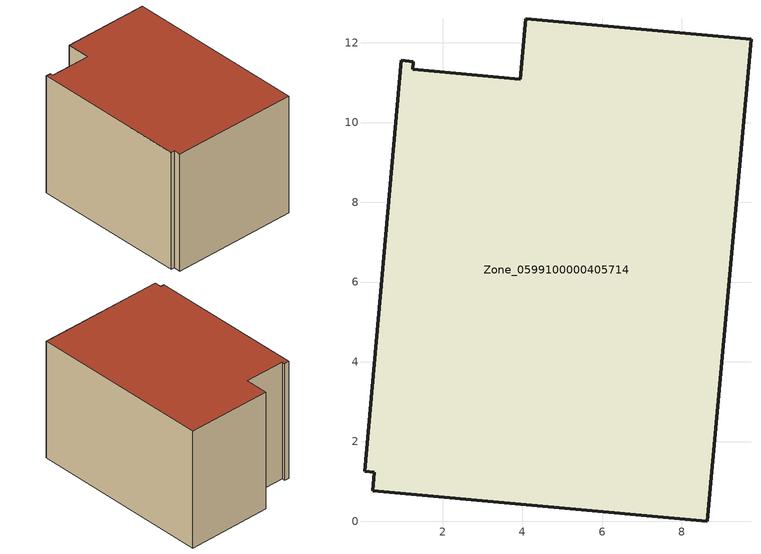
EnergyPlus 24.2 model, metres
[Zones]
Zone_0599100000405714
 floor ground (C_G): 0.04,1.26 0.96,11.56 1.27,11.53 1.25,11.34 3.95,11.09 4.09,12.61 9.73,12.09 8.64,0 0.25,0.76 0.29,1.23 z0
 wall outside (C_F): 9.73,12.09 4.09,12.61 3.95,11.09 1.25,11.34 1.27,11.53 0.96,11.56 0.04,1.26 0.29,1.23 0.25,0.76 8.64,0 9.73,12.09 z0:8.07
 roof outside (C_R): 0.04,1.26 0.29,1.23 0.25,0.76 8.64,0 9.73,12.09 4.09,12.61 3.95,11.09 1.25,11.34 1.27,11.53 0.96,11.56 z8.07
[BUILDING]
Pand.0599100000405714: North Axis=0; Terrain=City; Loads Convergence Tolerance Value=0.04; Temperature Convergence Tolerance Value=0.4; Solar Distribution=FullExterior; Maximum Number of Warmup Days=25; Minimum Number of Warmup Days=1
[Site:Location]
Rotterdam.The.Hague.AP_ZH_NLD Design_Conditions: Latitude=51.96; Longitude=4.45; Time Zone=1; Elevation=-4.5
[SITE:GROUNDTEMPERATURE:BUILDINGSURFACE]
18, 18, 18, 18, 18, 18, 18, 18, 18, 18, 18, 18
[MATERIAL] Thermal Absorptance=0.9; Solar Absorptance=0.7; Visible Absorptance=0.7
Name | Roughness | Thickness | Conductivity | Density | Specific Heat
G.TC.1992-2005 | MediumSmooth | 0.15 | 0.06 | 540 | 1210
F.TC.1992-2005 | Rough | 0.3 | 0.12 | 1920 | 840
R.TC.1992-2005 | MediumRough | 0.2 | 0.08 | 1500 | 1000
[CONSTRUCTION]
C_G: G.TC.1992-2005
C_F: F.TC.1992-2005
C_R: R.TC.1992-2005
[ZONE]
Zone_0599100000405714: Type=1; Multiplier=1; Ceiling Height=Autocalculate; Volume=Autocalculate; Floor Area=autocalculate; Part of Total Floor Area=Yes
[ZONEINFILTRATION:DESIGNFLOWRATE]
Infil_Zone_0599100000405714: Zone or ZoneList or Space or SpaceList=Zone_0599100000405714; Schedule=AlwaysOn; Design Flow Rate Calculation Method=Flow/Area; Flow Rate per Floor Area=0.0015; Constant Term Coefficient=1; Temperature Term Coefficient=0; Velocity Term Coefficient=0; Velocity Squared Term Coefficient=0
[HVACTEMPLATE:ZONE:IDEALLOADSAIRSYSTEM]
Zone_0599100000405714: Maximum Heating Supply Air Temperature=50; Minimum Cooling Supply Air Temperature=13; Maximum Heating Supply Air Humidity Ratio=0.0156; Minimum Cooling Supply Air Humidity Ratio=0.0077; Heating Limit=NoLimit; Cooling Limit=NoLimit; Dehumidification Control Type=ConstantSensibleHeatRatio; Cooling Sensible Heat Ratio=0.7; Dehumidification Setpoint=60; Humidification Control Type=None; Humidification Setpoint=30; Outdoor Air Method=None; Outdoor Air Flow Rate per Person=0.00944; Outdoor Air Flow Rate per Zone Floor Area=0; Outdoor Air Flow Rate per Zone=0; Demand Controlled Ventilation Type=None; Outdoor Air Economizer Type=NoEconomizer; Heat Recovery Type=None; Sensible Heat Recovery Effectiveness=0.7; Latent Heat Recovery Effectiveness=0.65
[ZONECONTROL:THERMOSTAT]
ThermostatControl_Zone_0599100000405714: Zone or ZoneList=Zone_0599100000405714; Control Type Schedule=DualSetpointControlType; Control 1=Thermostat_Zone_0599100000405714; Temperature Difference Between Cutout And Setpoint=0
[THERMOSTATSETPOINT:DUALSETPOINT]
Thermostat_Zone_0599100000405714: Heating Setpoint Temperature Schedule=HeatingSetpoint_Zone_0599100000405714; Cooling Setpoint Temperature Schedule=CoolingSetpoint_Zone_0599100000405714
[SCHEDULE:COMPACT]
HeatingSetpoint_Zone_0599100000405714: Through: 12/31, For: AllDays, Until: 24:00, 21
CoolingSetpoint_Zone_0599100000405714: Through: 12/31, For: AllDays, Until: 24:00, 24
DualSetpointControlType: Through: 12/31, For: AllDays, Until: 24:00, 4
AlwaysOn: Through: 12/31, For: AllDays, Until: 24:00, 1
